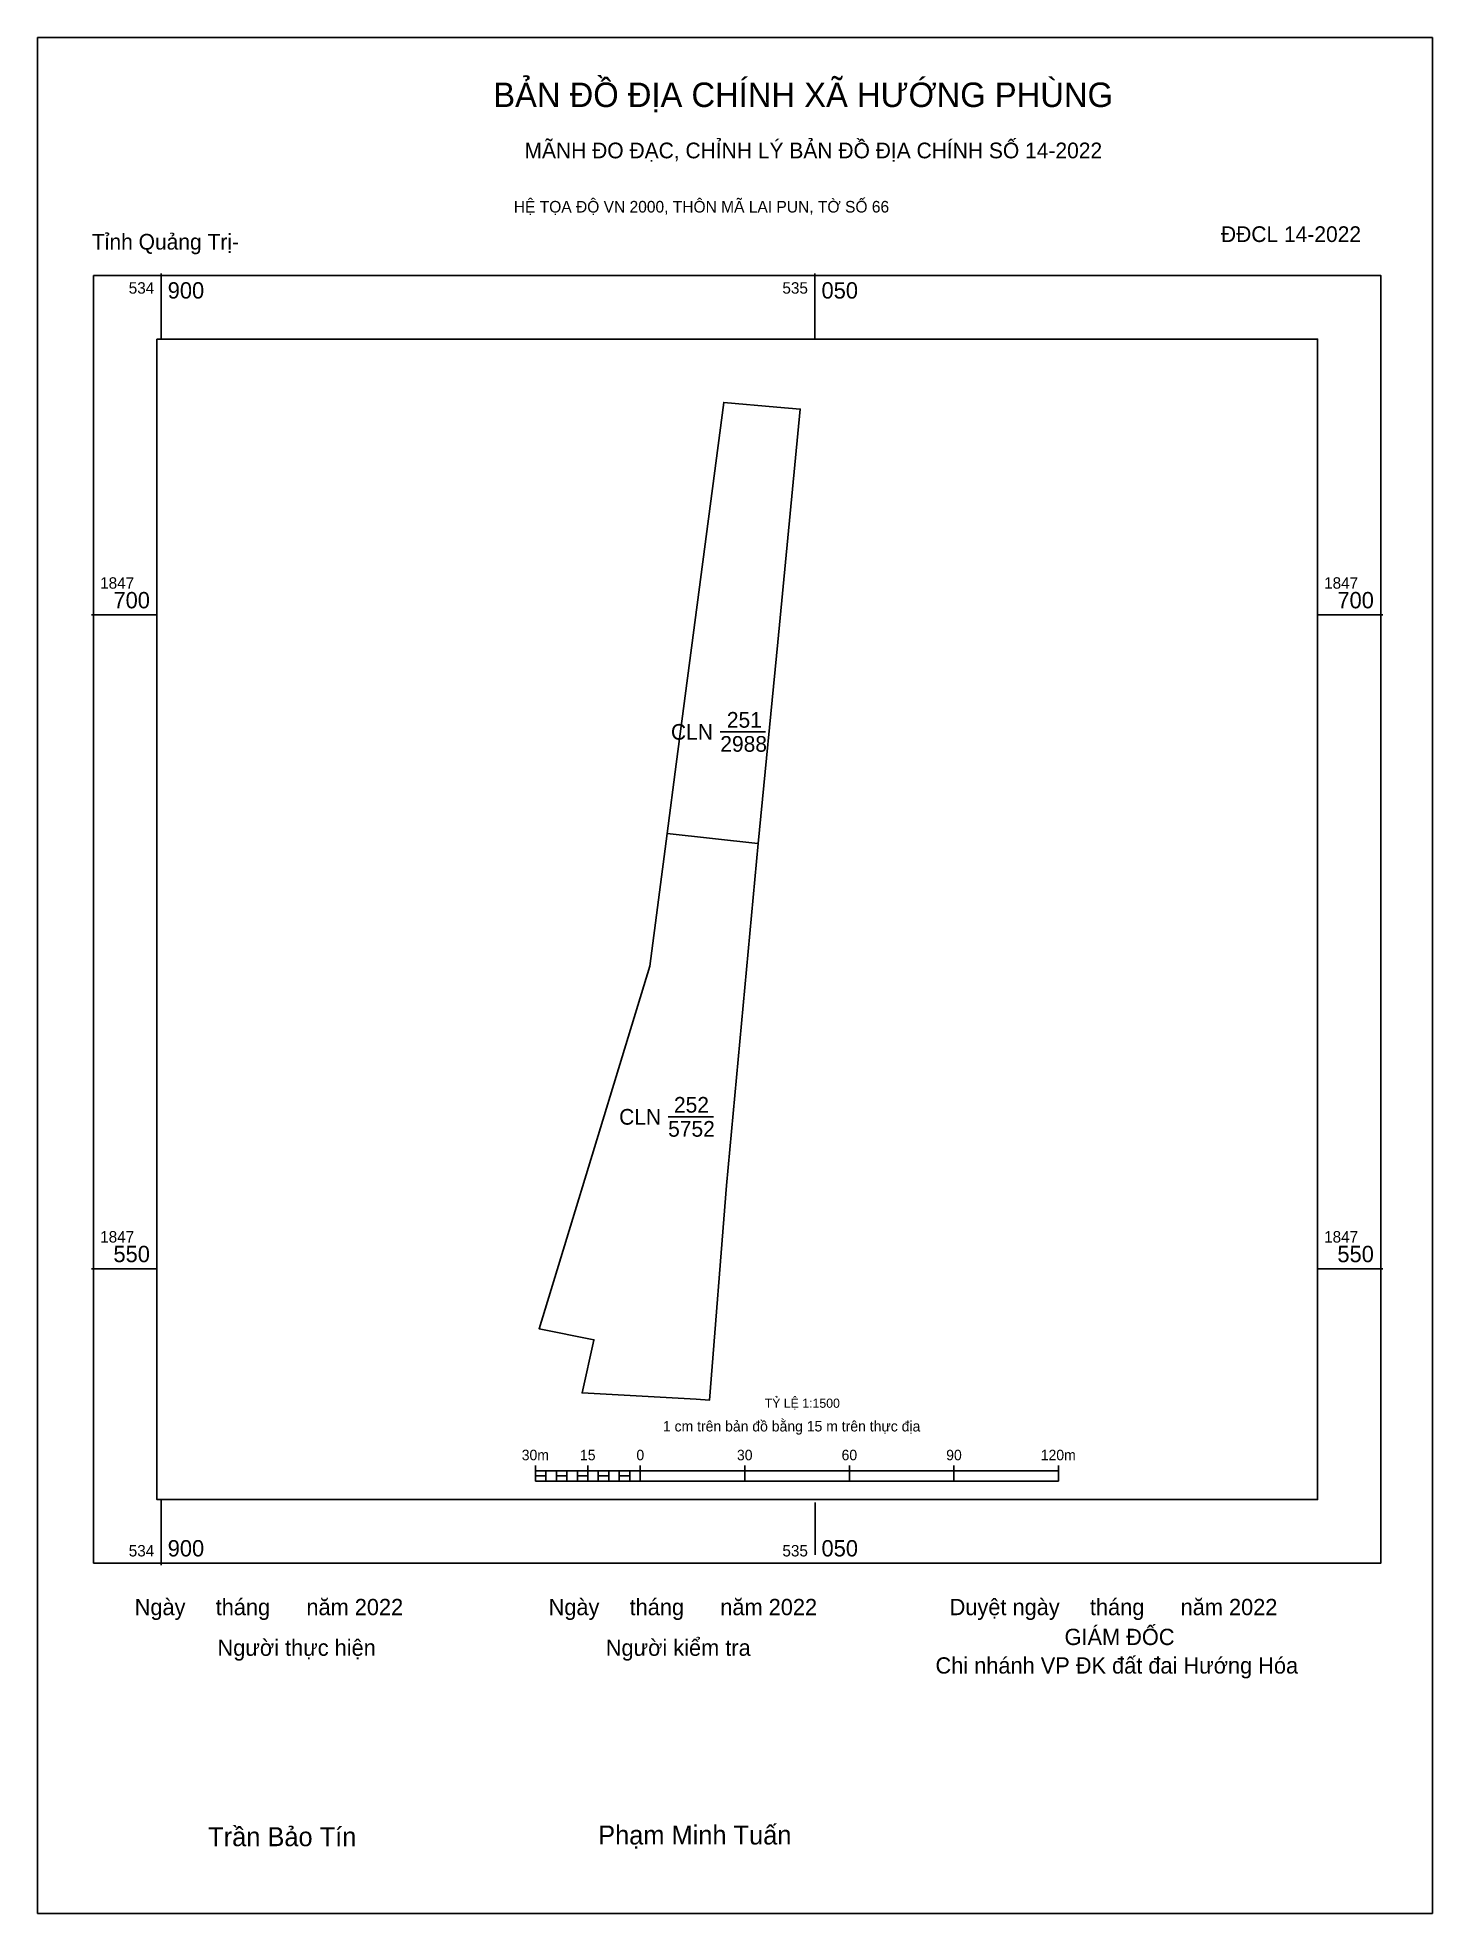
# Model space of a CAD drawing. Extents: x 534839 to 535239, y 1847280 to 1847818.
import ezdxf

# ---------------------------------------------------------------- set-up
doc = ezdxf.new("R2010")
doc.units = 0
for name, color, linetype in [('Level 10', 7, 'Continuous'), ('Level 13', 7, 'Continuous'), ('Level 15', 7, 'Continuous'), ('Level 27', 7, 'Continuous'), ('Level 6', 7, 'Continuous'), ('Level 62', 7, 'Continuous'), ('Level 63', 7, 'Continuous'), ('Level 9', 7, 'Continuous')]:
    doc.layers.add(name, color=color, linetype=linetype)

msp = doc.modelspace()

# ---------------------------------------------------------------- linework, layer by layer
at = {"layer": 'Level 10'}
for points in [[(535045.88, 1847586.42), (535019.85, 1847589.28), (535022.46, 1847609.15), (535036.08, 1847712.91), (535051.33, 1847711.58), (535058, 1847711), (535051.53, 1847644.17), (535045.93, 1847586.42)], [(535045.93, 1847586.42), (535036.81, 1847488.35), (535032.01, 1847426.83), (535028.19, 1847427.04), (534995.44, 1847428.86), (534998.8, 1847444.03), (534998.82, 1847444.13), (534983.11, 1847447.26), (535014.86, 1847551.26), (535019.85, 1847589.28), (535045.88, 1847586.42)]]:
    msp.add_lwpolyline(points, close=True, dxfattribs=at)
at = {"layer": 'Level 15'}
msp.add_lwpolyline([(534839.26, 1847817.56), (535239.31, 1847817.56), (535239.31, 1847279.59), (534839.26, 1847279.59)], close=True, dxfattribs=at)
at = {"layer": 'Level 27'}
for p, q in [((535019.85, 1847589.28), (535019.85, 1847589.26)), ((535045.93, 1847586.42), (535045.93, 1847586.4))]:
    msp.add_line(p, q, dxfattribs=at)
at = {"layer": 'Level 62'}
msp.add_lwpolyline([(534873.52, 1847731.1), (535206.36, 1847731.1), (535206.36, 1847398.27), (534873.52, 1847398.27)], close=True, dxfattribs=at)
at = {"layer": 'Level 63'}
for p, q in [((534874.72, 1847749.85), (534874.72, 1847731.1)), ((535062.22, 1847749.85), (535062.22, 1847731.1)), ((534854.77, 1847652), (534873.52, 1847652)), ((535206.36, 1847652), (535225.11, 1847652)), ((535035.01, 1847618.44), (535048.05, 1847618.44)), ((535020.16, 1847508.05), (535033.09, 1847508.05)), ((534854.77, 1847464.5), (534873.52, 1847464.5)), ((535206.36, 1847464.5), (535225.11, 1847464.5)), ((534982.08, 1847408.07), (534982.08, 1847403.57)), ((534982.08, 1847406.57), (535132.08, 1847406.57)), ((534985.08, 1847406.57), (534985.08, 1847403.57)), ((534988.08, 1847406.57), (534988.08, 1847403.57)), ((534991.08, 1847406.57), (534991.08, 1847403.57)), ((534994.08, 1847406.57), (534994.08, 1847403.57)), ((534997.08, 1847408.07), (534997.08, 1847403.57)), ((534997.08, 1847406.57), (534997.08, 1847403.57)), ((535000.08, 1847406.57), (535000.08, 1847403.57)), ((535003.08, 1847406.57), (535003.08, 1847403.57)), ((535006.08, 1847406.57), (535006.08, 1847403.57)), ((535009.08, 1847406.57), (535009.08, 1847403.57)), ((535012.08, 1847408.07), (535012.08, 1847403.57)), ((535012.08, 1847406.57), (535012.08, 1847403.57)), ((535042.08, 1847408.07), (535042.08, 1847403.57)), ((535072.08, 1847408.07), (535072.08, 1847403.57)), ((535102.08, 1847408.07), (535102.08, 1847403.57)), ((535132.08, 1847408.07), (535132.08, 1847403.57)), ((534982.08, 1847403.57), (535132.08, 1847403.57)), ((534874.72, 1847398.27), (534874.72, 1847379.52)), ((535062.29, 1847397.47), (535062.29, 1847382.47))]:
    msp.add_line(p, q, dxfattribs=at)
for points in [[(534855.36, 1847749.27), (535224.52, 1847749.27), (535224.52, 1847380.1), (534855.36, 1847380.1)], [(534982.08, 1847405.07), (534985.08, 1847405.07), (534985.08, 1847403.57), (534982.08, 1847403.57)], [(534982.08, 1847405.07), (534985.08, 1847405.07), (534985.08, 1847403.57), (534982.08, 1847403.57)], [(534988.08, 1847405.07), (534991.08, 1847405.07), (534991.08, 1847403.57), (534988.08, 1847403.57)], [(534994.08, 1847405.07), (534997.08, 1847405.07), (534997.08, 1847403.57), (534994.08, 1847403.57)], [(535000.08, 1847405.07), (535003.08, 1847405.07), (535003.08, 1847403.57), (535000.08, 1847403.57)], [(535006.08, 1847405.07), (535009.08, 1847405.07), (535009.08, 1847403.57), (535006.08, 1847403.57)]]:
    msp.add_lwpolyline(points, close=True, dxfattribs=at)

# ---------------------------------------------------------------- texts
at = {"layer": 'Level 13'}
for s, p in [('251', (535036.95, 1847619.64)), ('CLN', (535020.92, 1847616.19)), ('2988', (535035.07, 1847612.74)), ('CLN', (535006.07, 1847505.8)), ('252', (535021.78, 1847509.25)), ('5752', (535020.11, 1847502.35))]:
    msp.add_text(s, height=4.5, dxfattribs=at).set_placement(p)
at = {"layer": 'Level 6'}
msp.add_text('TỶ LỆ 1:1500', height=2.6369, dxfattribs=at).set_placement((535047.8, 1847424.61))
at = {"layer": 'Level 63'}
for s, height, p in [('BẢN ĐỒ ĐỊA CHÍNH XÃ HƯỚNG PHÙNG', 7.0194, (534969.95, 1847797.63)), ('MÃNH ĐO ĐẠC, CHỈNH LÝ BẢN ĐỒ ĐỊA CHÍNH SỐ 14-2022', 4.5041, (534978.91, 1847782.92)), ('HỆ TỌA ĐỘ VN 2000, THÔN MÃ LAI PUN, TỜ SỐ 66', 3.3342, (534975.85, 1847767.37)), ('534', 3.281, (534865.42, 1847744.11)), ('900', 4.688, (534876.6, 1847742.7)), ('535', 3.281, (535052.88, 1847744.11)), ('050', 4.688, (535064.1, 1847742.7)), ('1847', 3.281, (534857.23, 1847659.5)), ('1847', 3.281, (535208.23, 1847659.5)), ('700', 4.688, (534861.04, 1847653.87)), ('700', 4.688, (535212.04, 1847653.87)), ('1847', 3.281, (534857.23, 1847472)), ('550', 4.688, (534861.04, 1847466.37)), ('1847', 3.281, (535208.23, 1847472)), ('550', 4.688, (535212.04, 1847466.37)), ('1 cm trên bản đồ bằng 15 m trên thực địa', 3, (535018.61, 1847417.82)), ('30m', 3, (534978.13, 1847409.57)), ('15', 3, (534994.83, 1847409.57)), ('0', 3, (535011.01, 1847409.57)), ('30', 3, (535039.85, 1847409.57)), ('60', 3, (535069.85, 1847409.57)), ('90', 3, (535099.85, 1847409.57)), ('120m', 3, (535126.97, 1847409.57)), ('534', 3.281, (534865.42, 1847381.98)), ('900', 4.688, (534876.6, 1847381.98)), ('535', 3.281, (535052.88, 1847381.98)), ('050', 4.688, (535064.1, 1847381.98)), ('Ngày     tháng      năm 2022', 4.6656, (534867.13, 1847365.14)), ('Ngày     tháng      năm 2022', 4.6656, (534985.83, 1847365.14)), ('Duyệt ngày     tháng      năm 2022', 4.6656, (535100.84, 1847365.14)), ('Người thực hiện', 4.6656, (534890.88, 1847353.48)), ('Người kiểm tra', 4.6656, (535002.23, 1847353.48)), ('GIÁM ĐỐC', 4.666, (535133.79, 1847356.57)), ('Chi nhánh VP ĐK đất đai Hướng Hóa', 4.6656, (535096.79, 1847348.39)), ('Trần Bảo Tín', 5.442, (534888.22, 1847298.89)), ('Phạm Minh Tuấn', 5.442, (535000.05, 1847299.38))]:
    msp.add_text(s, height=height, dxfattribs=at).set_placement(p)
at = {"layer": 'Level 9'}
for s, p in [('Tỉnh Quảng Trị-', (534854.87, 1847756.74)), ('ĐĐCL 14-2022', (535178.65, 1847758.92))]:
    msp.add_text(s, height=4.5041, dxfattribs=at).set_placement(p)

doc.saveas('drawing.dxf')
